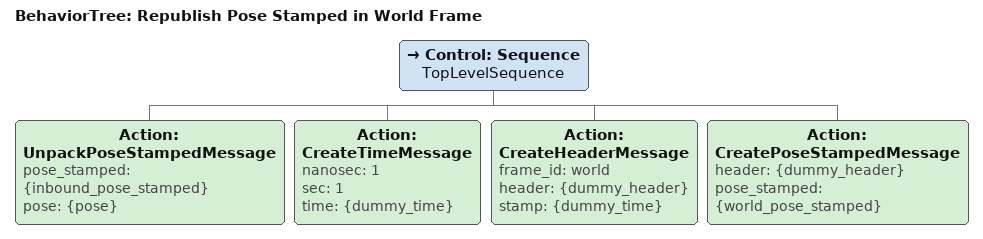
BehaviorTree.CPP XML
<?xml version='1.0' encoding='UTF-8'?>
<root BTCPP_format="4" main_tree_to_execute="Republish Pose Stamped in World Frame">
  <BehaviorTree ID="Republish Pose Stamped in World Frame" _description="Strips a pose stamped message, reconstructs new pose stamped in the world frame ">
    <Control ID="Sequence" name="TopLevelSequence">
      <Action ID="UnpackPoseStampedMessage" pose_stamped="{inbound_pose_stamped}" pose="{pose}"/>
      <Action ID="CreateTimeMessage" nanosec="1" sec="1" time="{dummy_time}"/>
      <Action ID="CreateHeaderMessage" frame_id="world" header="{dummy_header}" stamp="{dummy_time}"/>
      <Action ID="CreatePoseStampedMessage" header="{dummy_header}" pose_stamped="{world_pose_stamped}"/>
    </Control>
  </BehaviorTree>
</root>
